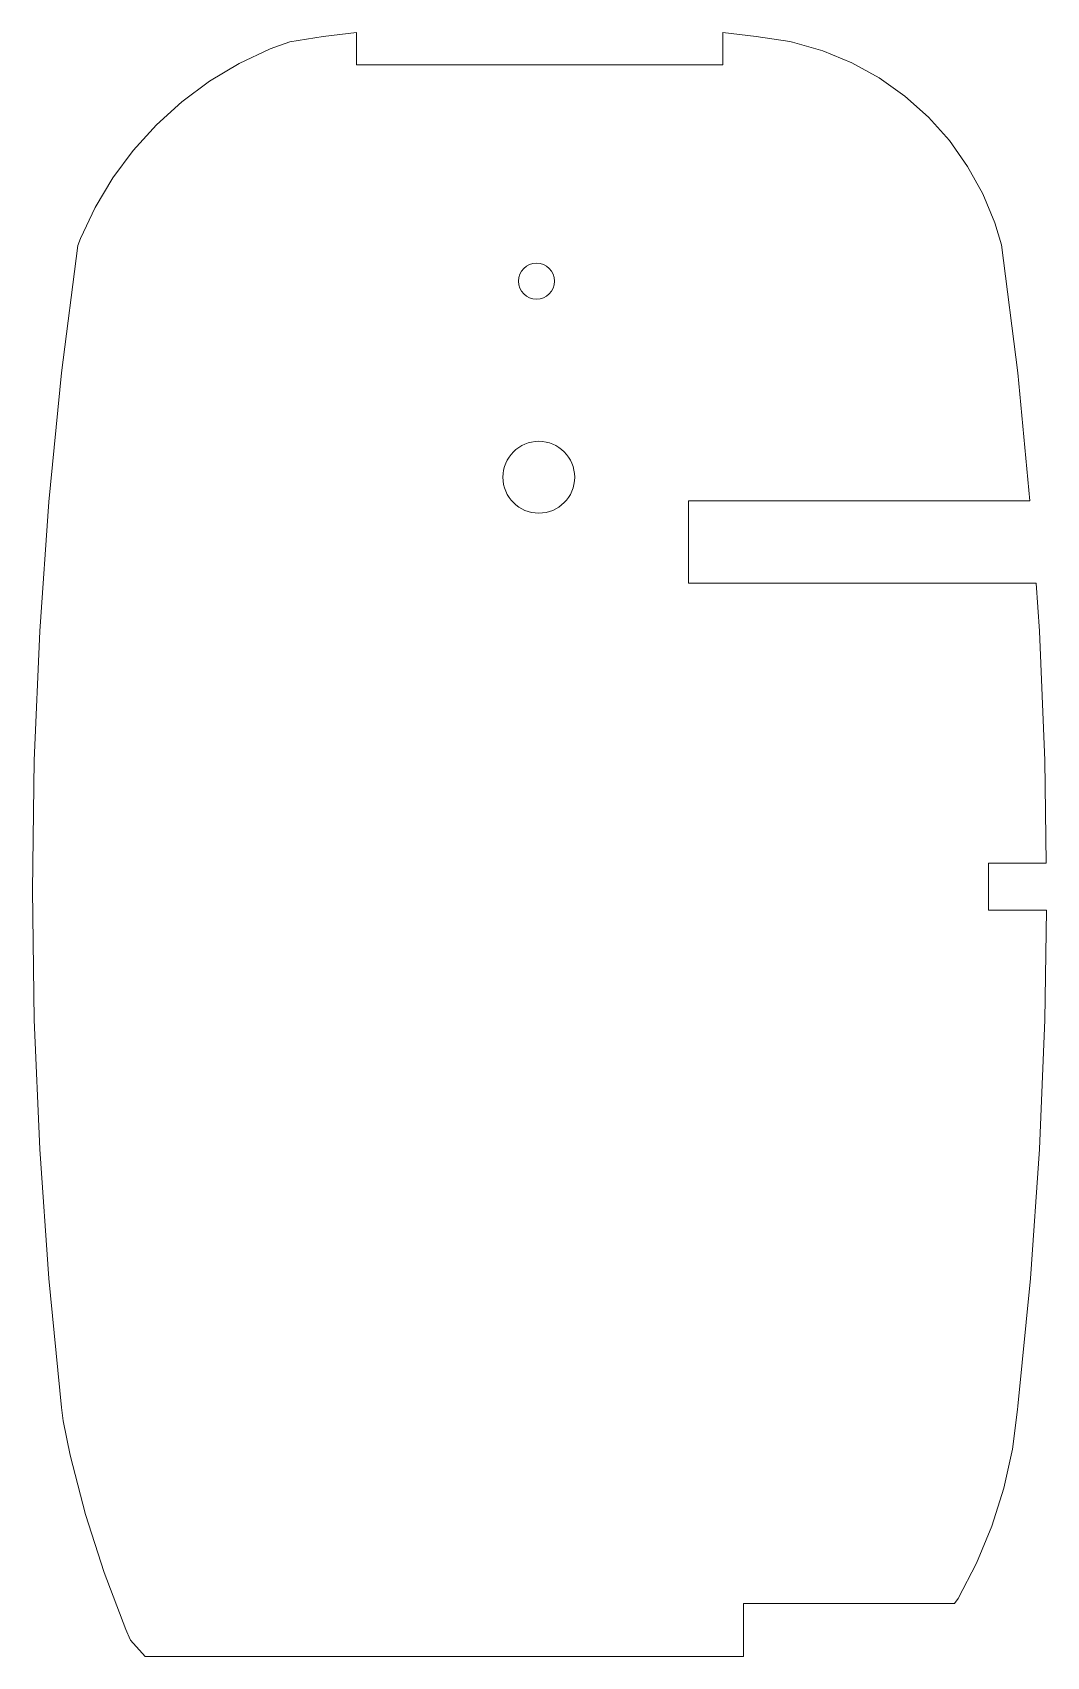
# Model space of a CAD drawing. Header units: millimetres. Extents: x 13.6 to 41.8, y 9.8 to 55.
import ezdxf

# ---------------------------------------------------------------- set-up
doc = ezdxf.new("R2010")
doc.units = ezdxf.units.MM

msp = doc.modelspace()

# ---------------------------------------------------------------- linework, layer by layer
at = {"color": 7, "linetype": 'Continuous', "lineweight": 15}
for p, q in [((20.181, 54.534), (20.732, 54.73)), ((21.657, 54.881), (20.732, 54.73)), ((22.586, 54.989), (21.657, 54.881)), ((22.586, 54.087), (22.586, 54.989)), ((32.786, 54.989), (32.786, 54.087)), ((33.715, 54.881), (32.786, 54.989)), ((34.653, 54.737), (33.715, 54.881)), ((34.653, 54.737), (34.726, 54.724)), ((35.568, 54.482), (34.726, 54.724)), ((20.181, 54.534), (19.315, 54.124)), ((36.378, 54.146), (35.568, 54.482)), ((19.315, 54.124), (18.494, 53.632)), ((32.786, 54.087), (22.586, 54.087)), ((37.145, 53.722), (36.378, 54.146)), ((18.494, 53.632), (17.724, 53.061)), ((37.86, 53.215), (37.145, 53.722)), ((17.724, 53.061), (17.015, 52.418)), ((38.513, 52.631), (37.86, 53.215)), ((39.097, 51.978), (38.513, 52.631)), ((17.015, 52.418), (16.371, 51.708)), ((16.371, 51.708), (15.801, 50.939)), ((39.604, 51.263), (39.097, 51.978)), ((40.028, 50.496), (39.604, 51.263)), ((15.801, 50.939), (15.308, 50.117)), ((40.363, 49.687), (40.028, 50.496)), ((15.308, 50.117), (14.899, 49.251)), ((40.363, 49.687), (40.549, 49.08)), ((14.829, 49.057), (14.371, 45.516)), ((14.829, 49.057), (14.899, 49.251)), ((41.001, 45.516), (40.549, 49.08)), ((14.371, 45.516), (14.018, 41.926)), ((41.339, 41.954), (41.001, 45.516)), ((14.018, 41.926), (13.765, 38.327)), ((31.836, 41.954), (41.339, 41.954)), ((31.836, 39.663), (31.836, 41.954)), ((41.513, 39.663), (31.836, 39.663)), ((41.607, 38.327), (41.513, 39.663)), ((13.765, 38.327), (13.613, 34.722)), ((41.759, 34.722), (41.607, 38.327)), ((13.613, 34.722), (13.563, 31.115)), ((41.795, 31.863), (41.759, 34.722)), ((40.185, 31.863), (41.795, 31.863)), ((40.185, 30.563), (40.185, 31.863)), ((13.563, 31.115), (13.613, 27.508)), ((41.802, 30.563), (40.185, 30.563)), ((41.759, 27.508), (41.802, 30.563)), ((13.613, 27.508), (13.765, 23.903)), ((41.607, 23.903), (41.759, 27.508)), ((13.765, 23.903), (14.018, 20.304)), ((41.354, 20.304), (41.607, 23.903)), ((14.018, 20.304), (14.371, 16.714)), ((41.001, 16.755), (41.354, 20.304)), ((41.001, 16.755), (40.997, 16.662)), ((14.418, 16.347), (14.371, 16.714)), ((14.418, 16.347), (14.617, 15.385)), ((40.852, 15.56), (40.997, 16.662)), ((14.617, 15.385), (15.041, 13.741)), ((40.611, 14.474), (40.852, 15.56)), ((40.277, 13.414), (40.611, 14.474)), ((15.041, 13.741), (15.557, 12.122)), ((39.852, 12.387), (40.277, 13.414)), ((39.338, 11.401), (39.852, 12.387)), ((15.557, 12.122), (16.163, 10.535)), ((39.338, 11.401), (39.243, 11.263)), ((33.367, 11.263), (39.243, 11.263)), ((33.367, 9.786), (33.367, 11.263)), ((16.286, 10.26), (16.163, 10.535)), ((16.286, 10.26), (16.296, 10.236)), ((16.699, 9.785), (16.296, 10.236)), ((16.699, 9.785), (33.367, 9.786))]:
    msp.add_line(p, q, dxfattribs=at)
for centre, radius in [((27.599, 48.068), 0.5), ((27.663, 42.609), 1)]:
    msp.add_circle(centre, radius, dxfattribs=at)

doc.saveas('drawing.dxf')
